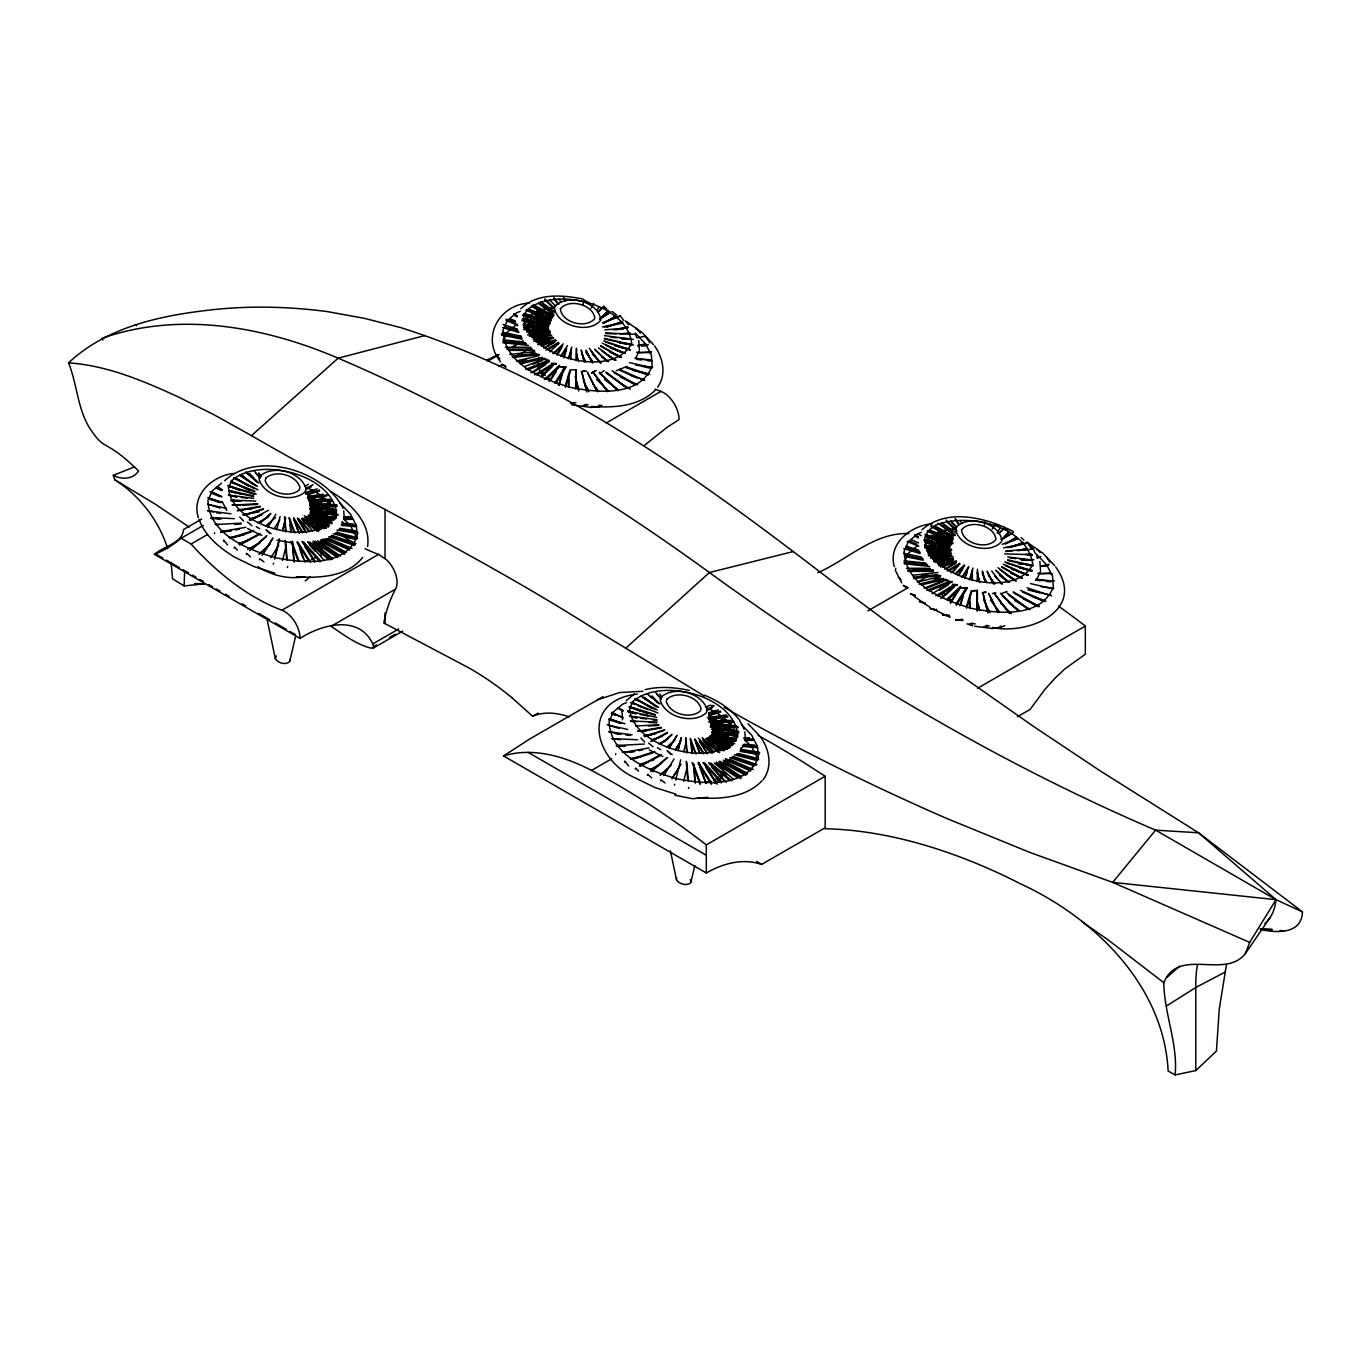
<?xml version="1.0" encoding="UTF-8"?>
<svg xmlns="http://www.w3.org/2000/svg" width="1371" height="1371" viewBox="0 0 1371 1371"><rect width="100%" height="100%" fill="white"/><g stroke="black" fill="none" stroke-linecap="round" stroke-linejoin="round"><path stroke-width="1.5" d="M568.485 386.279L568.657 373.855M568.776 387.016L568.879 378.739M570.97 359.528L571.107 349.108M575.649 389.073L575.889 370.444M576.18 360.624L576.334 348.131M576.094 388.113L576.317 371.558M576.505 359.356L576.643 348.937M969.623 607.284L969.76 596.951M969.914 608.039L969.983 601.835M972.108 580.533L972.245 570.13M972.347 578.99L972.399 574.826M976.786 610.078L977.026 591.467M977.3 581.647L977.472 569.154M977.215 611.209L977.454 592.58M977.643 580.379L977.746 572.05M194.493 583.566L204.639 583.789L184.177 585.931L184.605 571.313M1270.214 917.37L1245.399 953.513C1225.006 979.802 1178.666 946.607 1163.808 982.716C1164.133 1013.597 1177.997 1043.434 1175.153 1074.915L1195.786 1070.58L1216.437 1051.077L1219.247 1009.227L1226.428 964.721M538.1 361.841L538.306 358.105M939.238 582.864L939.426 579.128M743.922 738.746L743.99 737.804M342.219 521.785L342.116 522.728L342.853 521.923M367.582 546.532C371.113 521.991 349.879 502.9 330.925 491.572M635.476 334.37L605.605 332.93M1036.596 555.375L1037.693 558.186M742.585 747.109L740.854 748.223M583.052 304.636L583.755 300.66M984.447 524.922L984.875 521.665M167.673 548.691C158.899 520.432 139.585 495.634 114.718 479.713L113.33 475.377C121.505 479.867 133.227 479.439 138.608 470.904L129.662 462.644A205.222 83.442 71.7 0 0 109.988 447.786L102.568 443.399A49.27 18.92 72.9 0 1 93.314 433.39C77.41 412.808 77.89 386.005 68.55 362.852C107.709 326.247 161.607 315.33 213.105 309.657C251.064 305.579 289.435 306.624 327.241 311.594L364.223 318.295L400.915 327.669C559.591 378.088 696.845 477.348 827.433 577.637L931.766 655.115L1033.665 726.544L1100.416 771.016L1198.562 832.797L1302.45 911.886C1301.765 934.439 1276.538 933 1260.48 929.504M1032.963 549.205L1006.074 550.885M102.945 340.111A33.658 19.434 60 0 0 101.78 338.397A669.391 386.468 60 0 1 338.14 358.174A2040.339 1177.997 60 0 1 709.424 572.53A2451.965 1415.643 60 0 0 1155.616 830.14L1198.562 832.797L1276.058 899.684L1249.667 942.357L1245.399 953.513M267.122 619.503L275.348 658.765C278.107 663.101 285.596 665.295 289.658 661.696L295.536 636.418M670.419 850.86L676.486 879.771C679.228 884.124 686.734 886.317 690.795 882.718L694.806 865.529M214.407 533.593L214.63 532.685M615.545 754.598L615.75 753.69M276.788 529.617L280.095 516.541M274.68 558.066L279.118 539.78M274.611 559.111L279.547 538.786M282.58 530.748L284.585 522.505M282.786 530.269L285.785 517.895M282.477 560.431L285.716 547.577M677.908 750.64L680.924 738.266M678.217 749.92L681.216 737.547M675.749 780.133L680.684 759.808M683.718 751.771L686.425 740.974M683.615 781.453L687.351 766.56M959.906 520.706L962.476 523.551M626.616 322.202L628.861 324.858M645.244 336.958L645.484 336.101L637.326 337.866M1030.923 547.954L1027.924 542.59L1003.555 547.869M223.422 541.031L223.696 540.123L227.5 544.973M239.702 516.987L243.575 521.014M624.559 762.053L624.833 761.128L628.638 765.995M640.84 737.992L644.713 742.037M563.738 357.334L566.103 349.485M563.944 357.882L566.309 350.051M558.683 384.754L563.584 368.525M558.974 385.525L562.641 373.358M568.28 358.825L571.827 347.069M569.171 357.694L571.536 349.862M565.143 386.142L570.045 369.913M565.572 387.29L570.473 371.061M964.876 578.339L967.24 570.507M966.264 574.98L967.446 571.073M959.82 605.776L964.104 591.569M960.728 604.508L963.162 596.402M969.417 579.83L972.964 568.074M970.308 578.716L972.673 570.884M966.281 607.147L971.182 590.935M966.709 608.313L971.611 592.083M321.242 551.056L322.339 547.543L321.277 541.716M320.694 556.249L321.791 552.736M623.994 320.643L620.206 315.93L602.812 323.196M636.11 329.194L636.401 328.303L640.326 333.187M676.589 877.714L676.486 879.771M723.477 768.565L721.832 773.844L719.004 776.74M723.477 771.993L721.832 777.271L714.308 783.201M1021.138 537.603L1023.863 540.088M1037.247 550.217L1037.539 549.325L1040.143 552.582M612.169 311.474L616.779 315.21M1013.306 532.496L1000.95 539.643M1026.451 543.173L1026.759 542.248L1032.791 548.331M234.133 548.006L234.458 547.08L237.389 550.165M247.466 522.025L251.956 525.83M635.27 769.011L635.596 768.086L638.526 771.188M648.603 743.048L653.093 746.852M606.805 309.041L603.583 306.35L606.616 309.572M1004.48 528.058L1007.942 530.046M593.78 303.402L591.107 308.167M599.007 306.744L597.053 310.394M994.918 524.408L998.602 526.087M256.24 526.601L259.65 528.709M246.249 554.295L246.609 553.353L250.499 556.815M657.377 747.606L660.771 749.714M647.369 775.318L647.746 774.375L651.636 777.837M259.393 559.728L259.787 558.768L263.935 561.939M660.531 780.75L660.925 779.791L665.072 782.961M287.293 567.457L287.721 566.446M688.413 788.479L688.842 787.451M273.206 564.167L273.617 563.173M674.343 785.189L674.755 784.195M503.877 339.819L507.373 332.176L516.507 324.499M523.551 325.664L526.704 318.74L533.336 313.171M635.596 358.551L639.194 350.65M657.634 387.102C666.786 374.626 662.981 357.677 654.567 345.972M905.014 560.842L908.51 553.199L917.645 545.504M924.688 546.686L927.841 539.746L934.456 534.193M1036.733 579.556L1040.332 571.656M224.553 480.775C257.337 450.374 323.796 470.064 343.058 508.315M362.612 557.449C347.206 577.054 319.152 578.254 296.29 576.797M763.081 779.825C772.713 767.04 769.628 749.491 760.682 737.324M992.244 529.172L994.198 525.521M997.214 533.233L1000.316 527.287M267.962 527.081L275.897 514.279M274.354 528.486L279.821 519.832M261.981 555.306L272.949 537.946M262.684 554.535L272.555 538.906M270.841 557.757L278.793 544.973M669.374 747.401L677.034 735.284M669.099 748.103L676.743 735.987M675.492 749.509L680.959 740.854M675.303 749.971L679.673 743.048M663.821 775.54L674.086 758.968M672.236 778.128L681.027 764.247M671.979 778.779L678.559 768.36M556.917 354.489L562.607 345.578M557.106 355.072L561.664 347.943M560.653 356.271L567.474 345.578M562.093 355.363L566.651 348.217M549.12 381.429L558.168 367.239M550.525 380.453L556.18 371.592M554.707 383.195L564.903 367.239M556.266 382.612L565.315 368.439M958.038 575.512L963.744 566.6M959.392 574.312L962.802 568.948M961.774 577.294L968.612 566.583M963.23 576.368L968.92 567.457M950.257 602.452L959.306 588.262M950.531 603.24L959.58 589.067M955.844 604.217L966.024 588.262M956.273 605.399L966.452 589.444M276.257 655.869L275.348 658.765M597.653 312.382L603.583 306.35M598.887 311.56L601.852 308.544M608.416 310.377L599.504 319.409L608.57 313.719M602.315 316.855L606.77 312.348M998.791 533.388L1004.72 527.372M1000.025 532.582L1002.989 529.566M1002.132 538.923L1009.553 531.4L1004.943 536.369M307.687 496.251L310.72 493.354M708.824 717.273L711.857 714.377M549.84 351.901L558.768 343.47M552.839 353.701L563.258 343.864M554.621 353.187L562.059 346.16M541.202 376.134L553.37 364.652M541.459 376.956L552.119 366.897M544.356 379.561L559.557 365.2M546.275 379.356L559.968 366.434M950.977 572.907L958.415 565.88M952.656 572.101L955.638 569.291M955.467 573.318L964.396 564.886M955.758 574.209L964.687 565.777M940.814 598.596L954.507 585.674M945.647 595.1L954.764 586.48M947.001 599.144L960.694 586.222M947.412 600.378L961.088 587.456M626.17 700.804L634.327 693.897M625.536 648.414L709.424 572.53L793.312 551.536M68.55 362.852C107.435 365.474 143.938 381.121 178.916 397.23L214.236 414.882L251.493 435.635L338.14 358.174L424.787 335.587M259.685 523.122L270.79 513.371M261.004 522.42L270.533 514.056M265.974 525.916L275.502 517.553M267.379 524.973L270.567 522.197M249.711 550.628L266.779 535.65M252.453 548.846L266.42 536.592M259.308 553.678L270.173 544.15M259.068 554.312L268.373 546.138M644.199 445.524L667.146 427.289L679.005 419.612L678.988 417.521A21.902 12.647 60 0 0 660.908 391.403A216.721 125.121 60 0 1 655.167 389.107M660.822 744.145L671.927 734.393M663.718 742.037L671.67 735.079M667.111 746.938L675.046 739.963M666.94 747.384L673.281 741.814M650.848 771.65L666.357 758.026M652.03 771.222L667.54 757.615M660.445 774.701L671.293 765.155M660.205 775.318L667.951 768.514M1166.978 977.266L1179.728 966.144M221.485 483.158L212.334 490.835L207.981 500.398C208.803 534.347 247.774 549.634 275.554 557.74C302.374 563.053 344.687 567.474 357.146 536.438L356.409 525.659L350.65 514.365L340.265 503.363M520.843 308.749C537.089 292.657 562.556 294.936 583.155 299.049M655.904 389.45C639.4 406.776 613.625 407.89 591.312 406.467M921.98 529.772C947.155 507.561 986.177 517.69 1013.152 531.417M934.456 525.727L927.841 531.297L924.688 538.22C926.933 577.791 1014.369 601.458 1032.757 564.338C1027.633 525.144 965.852 511.897 934.456 525.727L952.862 535.855M762.019 780.802C745.516 798.128 719.741 799.224 697.411 797.819M305.219 580.961L310.069 576.917M330.805 626.119A325.304 94.925 42.5 0 0 344.378 635.304A67.453 19.691 42.5 0 0 371.061 648.089L373.323 648.089L373.752 646.067A22.022 4.953 39.4 0 0 372.775 643.924C358.945 614.328 321.671 624.388 300.009 638.423L154.426 554.364C162.96 546.601 182.823 543.019 183.525 529.532L201.657 519.061M1166.618 1005.868L1195.786 987.514L1224.971 972.176M599.83 318.638L610.592 311.92M604.2 323.025L614.979 316.324M611.226 319.015L614.825 316.77M1002.527 539.197L1011.507 533.61M1005.337 544.047L1016.117 537.346M1010.564 541.151L1015.962 537.792M543.687 348.2L556.42 340.419M545.692 347.703L554.775 342.133M545.829 350.051L558.563 342.27M547.92 349.862L558.82 343.196M530.971 372.723L549.137 361.618M533.045 372.449L545.761 364.686M534.639 374.866L552.804 363.761M536.815 375.02L554.981 363.915M944.825 569.222L955.724 562.556M946.813 568.708L955.913 563.155M946.967 571.073L959.7 563.292M949.058 570.867L959.957 564.201M932.109 593.746L952.091 581.527M939.632 590.147L948.715 584.594M935.776 595.888L953.942 584.783M937.953 596.042L956.118 584.92M758.214 735.49A778.659 483.123 56 0 1 804.571 762.979L825.171 776.26L825.171 827.741L761.556 864.467C743.099 857.886 722.706 863.49 706.322 873.001L503.534 755.935L529.943 738.866L603.069 696.657M511.777 697.616L532.651 716.262L538.169 713.074M154.426 554.364L157.134 553.267A285.871 165.051 60 0 0 181.109 538.272L203.285 525.453M487.99 361.087L499.078 354.678M512.034 347.206L523.122 340.813M532.376 335.467L537.912 332.262M181.109 538.272L191.066 544.03L207.569 534.501M498.547 366.503L502.214 364.378L505.693 366.006M515.068 356.974L526.07 350.616M191.066 544.03A216.721 125.121 60 0 0 281.912 610.215L378.567 554.415L386.948 560.105A21.902 12.956 58.7 0 1 395.551 589.084A217.869 128.908 58.7 0 0 385.217 616.367L383.794 622.965L467.734 667.3A257.422 153.826 58.2 0 1 511.777 697.599M606.205 422.988L660.908 391.403M332.005 625.776L395.551 589.084M372.775 643.924L398.635 628.998M372.929 647.043L376.631 644.901M389.57 637.429L395.122 634.225M373.323 648.089L402.731 631.106M817.767 572.701C847.775 559.676 874.27 532.154 908.87 533.559M503.534 755.935C533.216 746.818 564.955 756.621 591.552 770.416L611.723 758.763M867.843 610.9L908.202 587.611M917.37 582.315L926.539 577.02M706.322 873.001L706.322 844.879L825.171 776.26M977.454 688.345L1085.335 626.05L1085.335 654.19L1064.821 668.928L1054.779 678.456L1044.993 689.322L1030.101 709.424L1017.368 716.759M604.08 370.581L601.184 372.792M304.773 486.294L308.441 484.323M305.733 488.624L313.068 484.7M305.922 489.567L311.423 486.636M308.921 500.981L316.393 496.97M315.296 501.478L309.692 504.494L336.906 506.653M319.049 499.472L322.785 497.467M309.966 505.796L323.059 498.787M705.911 707.316L709.578 705.345L714.205 705.705L706.87 709.647M707.059 710.589L712.56 707.642M710.058 722.003L717.53 717.993M712.097 721.866L715.851 719.861M723.922 718.49L710.829 725.499L738.044 727.658M711.103 726.819L724.196 719.809M512.651 347.103L516.182 345.218M249.591 520.363L268.373 510.32M251.236 520.02L262.495 513.988M257.594 522.831L268.87 516.798M259.308 522.265L263.078 520.26M239.925 544.15L260.01 533.422M239.617 545.075L259.685 534.347M247.62 549.343L260.404 542.522M251.064 548.006L256.531 545.075M650.711 741.368L667.626 732.337M652.356 741.043L667.403 733.005M658.731 743.836L668.123 738.815M660.445 743.288L666.083 740.271M639.246 766.149L661.13 754.427M640.737 766.081L648.037 762.19M651.688 760.237L660.822 755.352M650.574 769.388L661.525 763.527M650.368 770.005L657.669 766.098M1007.017 591.449L1002.132 593.317M497.913 354.746L486.705 360.145M311.543 559.539L316.444 557.192M714.308 779.773L717.581 778.197M597.619 699.81L619.538 692.544L643.016 691.292M594.551 371.198L591.432 373.066L596.214 370.513M599.864 405.045L596.693 407.136L601.938 405.285M1001.001 626.05L997.831 628.158L1004.806 625.673M113.33 475.377L134.564 466.825M520.312 311.32L516.507 312.828L507.373 320.506L503.003 330.068C503.843 364.018 542.813 379.304 570.576 387.393C597.396 392.723 639.726 397.144 652.168 366.108L651.448 355.312L645.69 344.035L635.287 333.033M535.256 312.399L542.967 309.349L552.976 307.824M537.929 344.172L553.747 337.917M538.083 344.789L549.942 340.094M541.254 345.184L555.101 339.717M541.494 346.109L555.324 340.642M524.887 366.468L544.51 358.705M532.959 364.223L542.762 360.333M525.573 369.416L549.103 360.11M527.852 369.93L549.428 361.396M616.196 370.718L626.958 366.451M921.449 532.342L917.645 533.85L908.51 541.528L904.14 551.091C904.963 585.023 943.933 600.327 971.713 608.416C998.534 613.745 1040.846 618.167 1053.305 587.131L1052.568 576.334L1046.81 565.058L1036.425 554.055M936.393 533.422L944.105 530.354L956.101 528.538M939.049 565.195L952.896 559.711M939.221 565.812L953.051 560.328M940.403 566.977L956.221 560.722M942.631 567.131L956.461 561.664M626.427 702.672L622.623 704.18L613.471 711.857L609.118 721.42C609.941 755.37 648.911 770.656 676.674 778.745C703.494 784.075 745.824 788.496 758.283 757.46L757.546 746.664L751.788 735.387L741.385 724.385M924.071 588.262L945.647 579.727M928.201 587.559L943.899 581.355M926.693 590.438L950.24 581.133M928.99 590.935L952.519 581.63M603.017 322.545L620.206 315.93M606.805 327.258L622.091 321.38M618.132 323.282L621.954 321.808M1002.235 544.304L1017.522 538.426M1005.851 543.482L1017.316 539.06M1009.844 547.543L1023.229 542.402M1015.448 545.761L1023.092 542.83M1036.973 558.048L1040.829 556.575M532.651 716.262C544.338 711.172 557.757 712.886 569.496 716.913M995.946 592.872L992.381 593.574M243.849 515.05L263.575 508.675M245.632 515.068L263.369 509.344M249.488 519.112L261.33 515.29M249.368 519.54L255.28 517.638M229.677 538.186L253.635 530.44M233.396 537.809L251.373 531.999M238.743 543.362L248.717 540.14M238.554 543.979L244.552 542.042M644.987 736.073L664.712 729.698M644.781 736.724L664.507 730.349M652.596 739.483L662.467 736.296M630.814 759.208L654.772 751.462M634.533 758.831L652.493 753.022M639.88 764.384L653.847 759.877M639.691 765.001L645.69 763.064M305.476 492.429L317.301 488.881M305.579 493.08L313.462 490.715M305.647 494.245L319.443 490.098M307.772 494.605L319.597 491.058M310.343 508.298L330.497 502.249M311.988 510.372L330.12 504.922M312.211 511.691L332.365 505.642M708.584 712.869L718.438 709.904M708.687 713.503L716.57 711.138M708.738 714.668L720.58 711.103M708.91 715.628L720.735 712.08M711.48 729.321L731.634 723.271M713.126 731.394L731.257 725.945M713.348 732.714L733.502 726.664M584.543 370.753L581.098 371.764L586.565 371.044M586 404.308L582.709 406.073L588.159 404.788M985.68 591.775L982.236 592.786L985.938 592.478M987.12 625.33L983.83 627.078L989.296 625.793M645.09 689.63C659.64 686.117 674.755 687.248 689.27 690.401M533.182 339.614L551.725 335.227M537.449 339.271L545.675 337.317M533.73 341.293L552.256 336.923M535.992 341.756L552.462 337.866M516.319 361.001L538.649 355.706M518.529 361.378L526.653 359.459M519.9 362.647L542.231 357.368M520.175 363.949L544.544 358.174M934.319 560.636L952.862 556.249M934.456 561.27L948.869 557.86M934.868 562.316L953.393 557.928M937.13 562.778L953.599 558.871M917.456 582.007L939.786 576.728M933.874 579.042L939.958 577.602M918.998 584.132L943.368 578.373M921.312 584.954L945.664 579.196M602.417 326.864L622.725 322.459M604.285 327.052L622.554 323.093M615.682 329.588L627.867 326.949M617.601 329.571L627.747 327.378M637.549 345.561L645.69 343.795M641.457 345.252L645.535 344.361M1007.445 547.629L1027.753 543.224M1016.819 550.611L1026.965 548.417M1018.739 550.594L1026.862 548.828M1040.726 566.137L1048.866 564.355M1042.594 566.274L1048.712 564.938M304.842 561.356L309.897 560.328M304.653 576.694C288.698 579.693 271.595 575.46 258.022 566.771M705.979 782.378L711.035 781.35M707.796 797.305L692.492 798.693L674.789 795.197M975.467 590.301L971.97 590.952L977.506 590.781L977.197 589.976M973.016 623.171L969.417 623.839L975.209 623.856M237.491 510.218L260.319 506.276M237.32 510.869L260.164 506.927M242.547 514.691L259.153 511.829M244.518 514.776L248.682 514.056M220.868 531.605L245.889 527.287M220.662 532.514L231.082 530.714M235.246 529.994L239.411 529.275M229.163 537.552L243.764 535.033M638.612 731.24L661.456 727.298M640.531 731.531L661.302 727.95M643.685 735.713L656.143 733.554M645.655 735.781L651.893 734.719M624.096 752.251L649.1 747.949M630.129 752.079L634.293 751.359M638.475 750.64L642.639 749.92M630.3 758.574L640.72 756.775M529.292 303.06C498.993 304.482 480.741 337.814 500.604 361.875M529.823 319.22L544.304 317.009M234.252 473.389C212.899 475.36 190.946 494.657 198.367 517.758M932.434 523.773C911.321 525.333 887.688 543.173 894.286 566.669M930.943 540.225L935.091 539.608M939.238 538.974L945.442 538.032M637.412 694.103C580.344 700.427 593.146 759.723 635.339 777.957L655.132 787.605L676.006 794.169M308.235 496.319L323.042 494.228M308.321 496.97L312.554 496.371M307.481 497.724L328.646 494.725M307.618 498.701L326.658 495.994M312.348 513.32L333.067 510.389M326.966 512.154L331.114 511.572M315.073 514.725L335.792 511.794M315.244 516.062L335.964 513.131M707.265 717.65L726.304 714.942M711.566 717.684L722.157 716.193M708.618 718.747L727.658 716.056M708.756 719.706L727.778 717.016M713.486 734.342L736.261 731.12M714.137 736.038L736.93 732.8M714.308 737.375L737.101 734.136M576.368 369.776L570.85 369.93M570.405 403.331L575.923 402.594M527.612 334.952L550.439 332.468M531.879 335.124L538.1 334.455M544.321 333.787L548.469 333.324M529.412 336.238L550.148 333.976M531.64 336.958L550.302 334.935M509.721 354.438L534.776 351.713M518.221 354.404L522.385 353.941M530.748 353.033L534.93 352.587M512.171 356.203L535.153 353.701M512.394 357.523L539.557 354.575M928.75 555.958L951.56 553.49M935.091 555.923L943.385 555.015M930.532 557.26L951.285 554.998M930.703 558.203L951.44 555.958M912.932 575.22L938.004 572.495M921.432 575.186L927.704 574.5M913.309 577.225L936.29 574.723M913.532 578.545L940.695 575.58M599.847 406.553L591.124 407.444L571.553 404.822M1000.984 627.558L992.261 628.466L974.678 626.256M564.201 366.811L560.79 367.12L566.223 367.497L565.915 366.657M962.613 619.315L955.536 619.966L963.042 620.48M604.937 329.863L627.798 327.926M613.111 329.777L623.514 328.903M619.743 333.89L630.129 332.999M625.896 333.77L630.043 333.41M637.704 345.629L648.346 344.738M641.782 346.126L646.032 345.766M638.8 352.827L651.568 351.73M1005.937 551.502L1012.175 550.971M1018.413 550.439L1026.725 549.737M1025.028 554.552L1031.266 554.021M1040.966 566.48L1047.358 565.932M1039.921 573.832L1050.58 572.924M232.385 505.128L257.714 503.723M242.838 505.196L257.594 504.391M238.828 509.772L243.044 509.549M247.26 509.309L251.493 509.087M238.76 510.218L242.975 509.978M215.915 524.51L241.142 523.122M234.681 524.39L241.005 524.03M221.074 531.143L231.596 530.577M220.971 531.759L225.17 531.52M635.63 726.013L658.851 724.745M648.192 725.979L658.731 725.396M637.858 730.914L646.289 730.452M637.772 731.36L646.221 730.88M617.053 745.533L644.387 744.025M616.899 746.441L625.313 745.978M622.211 752.165L634.824 751.479M308.783 499.798L329.708 499.37M308.835 500.449L313.016 500.364M309.435 500.741L332.45 500.278M309.52 501.717L332.536 501.238M314.422 517.415L335.655 516.97M344.138 516.798L350.513 516.661M313.959 518.735L335.192 518.307M343.693 518.135L352.176 517.964M316.204 520.037L333.187 519.695M343.795 519.472L352.296 519.301M709.921 720.82L730.846 720.392M709.972 721.472L728.806 721.077M708.481 721.814L733.588 721.3M710.658 722.74L733.674 722.26M715.542 738.421L736.775 737.992M745.276 737.821L749.526 737.735M715.628 739.312L719.878 739.226M715.096 739.757L736.33 739.329M744.813 739.158L753.313 738.969M715.216 741.094L736.45 740.666M744.933 740.494L753.433 740.306M556.095 363.418L551.211 363.418L556.403 364.275M955.604 584.44L952.348 584.44L957.524 585.297L957.232 584.423M947.378 614.842L942.323 614.859L949.469 616.042L949.058 614.842M523.739 329.657L548.983 329.708M526.772 330.942L549.908 330.994M526.875 331.902L550.028 331.953M505.265 347.24L530.937 347.291M506.533 349.022L532.205 349.074M508.83 350.359L534.519 350.393M926.985 550.679L950.12 550.714M927.053 551.313L950.206 551.365M927.893 551.965L951.046 552.016M928.013 552.924L949.058 552.959M906.402 568.262L929.932 568.314M912.915 569.154L930.035 569.188M907.671 570.045L933.343 570.096M907.825 571.364L933.514 571.416M548.451 316.752L552.599 316.838M992.45 627.49C1028.644 635.304 1086.809 610.249 1055.704 566.994M605.502 333.547L616.213 333.839M622.074 338.466L630.643 338.706M622.023 338.877L630.574 339.1M636.607 352.33L651.294 352.724M636.572 359.339L651.259 359.733M646.975 360.179L651.174 360.299M1004.6 553.901L1032.414 554.655M1028.044 555.152L1032.329 555.272M1021.069 559.419L1033.905 559.779M1021.018 559.831L1029.57 560.071M1037.744 573.335L1052.431 573.746M1035.602 580.293L1054.488 580.807M824.588 828.701C871.236 829.781 917.113 840.851 960.643 857.235A579.813 369.313 54.3 0 1 1020.298 883.729C1094.298 917.679 1163.79 985.441 1168.143 1071.042L1175.153 1074.915M230.825 500.021L255.811 501.118M230.756 500.672L241.176 501.135M232.196 504.888L240.525 505.248M234.304 518.649L211.014 517.604L221.297 519.009M210.928 518.529L219.394 518.906M215.024 524.425L219.257 524.613M631.962 721.026L656.949 722.14M648.552 722.431L656.88 722.808M612.152 738.626L637.549 739.757M616.162 745.43L624.628 745.807M309.777 502.746L337.026 504.922M309.623 503.5L336.872 505.676M315.519 521.014L330.291 522.197M342.939 523.208L353.495 524.048M313.976 521.94L330.857 523.294M341.396 524.133L356.169 525.333M318.243 523.619L328.783 524.459M341.448 525.47L356.22 526.67M710.915 723.751L736.056 725.773M710.761 724.505L738.009 726.699M716.639 742.019L733.536 743.373M744.076 744.23L754.633 745.07M717.222 743.133L731.994 744.316M742.534 745.156L757.306 746.338M717.256 744.453L732.028 745.653M742.585 746.492L757.358 747.675M546.892 359.322L542.402 358.911L547.183 360.213M934.285 609.015L930.172 608.638L936.753 610.438L936.359 609.204M523.482 324.259L548.366 326.846M523.533 324.893L529.754 325.544M535.958 326.195L544.253 327.052M523.516 325.458L548.383 328.046M548.469 329.006L523.585 326.418L531.365 329.743M502.849 339.802L521.991 341.79M511.417 341.55L515.667 341.996M502.883 341.448L526.293 343.881M502.986 342.767L528.52 345.423M924.62 545.281L949.486 547.869M924.654 545.915L928.801 546.344M935.022 546.995L941.243 547.646M924.654 546.481L951.594 549.274M924.722 547.44L951.663 550.234M903.986 560.808L925.254 563.018M938.021 564.338L942.271 564.783M910.43 562.35L914.68 562.795M921.072 563.464L925.322 563.892M904.02 562.47L927.43 564.886M904.123 563.789L929.658 566.429M1280.068 930.515L1283.599 930.909M604.474 335.655L633.368 339.408M610.609 337.06L616.813 337.866M620.943 338.414L627.13 339.203M619.538 342.613L631.928 344.207M619.503 343.007L631.894 344.618M634.842 358.139L651.791 360.333M636.898 359.253L641.131 359.802M647.489 360.624L651.722 361.173M635.698 365.149L652.647 367.342M1007.668 556.934L1032.432 560.156M1009.69 557.826L1015.877 558.614M1020.007 559.162L1026.194 559.951M1018.602 563.361L1033.048 565.229M1018.584 563.772L1022.697 564.304M1026.828 564.835L1033.031 565.64M1035.979 579.162L1052.928 581.355M1035.91 580.002L1040.143 580.55M1046.501 581.373L1050.752 581.921M1041.069 586.719L1053.768 588.365M228.871 495.085L253.721 498.41M232.984 496.319L237.132 496.868M241.279 497.416L247.483 498.256M231.425 500.124L239.719 501.238M231.425 500.569L235.555 501.135M208.169 510.766L230.962 513.834M216.447 512.805L220.577 513.371M629.992 716.108L656.932 719.706M632.048 717.05L636.195 717.616M640.343 718.164L646.546 719.004M652.767 719.826L656.915 720.392M630.489 720.872L636.71 721.694M630.489 721.317L634.619 721.866M609.307 731.788L632.1 734.839M615.493 733.554L619.641 734.102M625.861 734.942L630.009 735.49M612.066 738.643L620.36 739.757M310.052 505.351L336.598 509.875M310.035 505.985L336.581 510.509M311.131 506.19L335.638 510.372M311.114 507.15L335.621 511.332M318.757 524.665L327.138 526.104M339.717 528.246L356.477 531.091M316.05 525.144L326.538 526.927M339.1 529.069L357.968 532.274M316.033 526.464L326.521 528.246M336.992 530.029L357.951 533.61M276.993 540.26L292.503 542.899M711.189 726.356L737.735 730.88M710.212 726.87L738.815 731.737M712.252 728.172L738.798 732.697M717.804 745.327L728.275 747.109M740.854 749.252L759.705 752.473M717.187 746.15L728.258 748M740.237 750.091L759.106 753.296M717.17 747.486L727.658 749.269M740.22 751.411L759.088 754.616M939.701 575.529L935.742 574.775L939.975 576.437M923.043 602.212L919.393 601.526L925.236 603.806L924.877 602.555M522.934 318.775L549.668 324.207M522.951 319.409L547.612 324.43M522.077 319.803L548.794 325.235M522.094 320.745L548.828 326.178M502.66 332.33L521.169 336.101M533.508 338.603L545.864 341.122M502.694 333.204L512.977 335.295M501.478 333.736L522.043 337.917M536.438 340.848L542.608 342.099M501.512 335.055L522.077 339.237M536.472 342.167L542.642 343.418M924.071 539.797L950.788 545.23M924.088 540.431L932.314 542.093M936.427 542.933L946.693 545.024M925.271 541.237L949.932 546.241M925.288 542.179L949.949 547.2M903.797 553.353L920.249 556.695M932.588 559.214L936.701 560.036M904.671 555.169L923.18 558.94M933.462 561.03L945.801 563.532M904.706 556.489L923.214 560.242M937.61 563.173L941.723 564.012M228.666 490.424L253.532 495.891M228.7 491.109L253.566 496.576M228.254 495L236.549 496.816M207.895 504.322L226.558 508.418M207.347 510.629L213.568 511.983M627.729 710.983L656.743 717.359M627.747 711.669L636.041 713.486M640.188 714.411L648.483 716.228M629.392 716.005L637.686 717.838M631.483 716.93L635.63 717.838M609.032 725.328L627.695 729.441M608.467 731.634L620.926 734.376M604.474 338.346L633.556 344.995M604.474 338.945L629.409 344.652M614.585 345.663L629.135 348.988M618.749 347.017L629.135 349.399M629.392 362.595L652.253 367.822M641.868 366.297L650.18 368.199M633.162 370.359L649.785 374.18M1007.685 559.831L1032.62 565.538M1007.685 560.448L1030.546 565.675M1019.87 567.628L1032.346 570.49M1019.87 568.04L1032.346 570.884M1030.512 583.6L1053.391 588.845M1028.061 589.958L1050.923 595.185M311.543 508.093L338.517 515.016M309.657 508.264L336.632 515.188M309.606 509.224L336.581 516.13M316.907 527.321L320.968 528.349M337.163 532.514L357.403 537.706M315.141 527.766L321.225 529.326M335.398 532.959L357.66 538.683M333.29 533.747L355.552 539.471M712.68 729.115L737.581 735.49M712.646 729.749L737.769 736.21M712.817 730.777L737.701 737.152M718.044 748.326L724.128 749.886M738.301 753.519L758.54 758.711M718.301 749.303L724.059 750.76M736.535 753.981L758.797 759.688M734.428 754.77L756.689 760.494M531.365 349.091L528.041 348.08L531.605 350.016M524.065 313.393L549.788 321.277M524.048 314.01L549.771 321.894M524.305 314.747L550.028 322.631M522.3 315.073L550.011 323.573M503.02 324.584L517.227 328.937M527.389 332.056L545.658 337.643M511.126 327.926L517.21 329.794M504.699 326.864L516.867 330.6M529.052 334.335L541.237 338.071M502.626 327.532L518.872 332.519M533.079 336.872L545.264 340.608M925.202 534.399L952.896 542.899M925.185 535.033L952.879 543.516M925.442 535.77L951.166 543.653M925.425 536.695L951.131 544.595M906.18 546.224L918.364 549.96M928.527 553.061L944.773 558.048M906.162 547.08L916.308 550.199M928.493 553.935L934.594 555.803M940.677 557.671L944.739 558.905M905.82 547.886L920.044 552.239M928.167 554.724L932.229 555.975M936.29 557.226L944.396 559.711M903.763 548.554L920.01 553.541M932.194 557.277L944.362 560.996M227.997 485.54L256.206 494.177M228.066 486.242L254.269 494.263M228.717 490.458L240.816 494.16M228.768 490.921L234.818 492.789M207.741 497.776L221.862 502.112M209.866 499.37L219.943 502.454M207.981 504.339L220.08 508.058M629.135 706.545L655.321 714.582M629.203 707.247L655.407 715.285M627.849 710.864L635.904 713.331M627.901 711.326L635.955 713.794M608.878 718.798L625.005 723.734M608.981 719.758L621.08 723.477M607.096 724.745L619.195 728.447M274.868 573.164L253.995 566.583L234.201 556.934C219.583 547.749 205.084 536.284 199.069 519.455M603.72 340.865L630.112 349.605M605.793 342.15L630.163 350.222M610.678 348.268L624.885 352.981M616.796 350.702L622.897 352.724M625.964 366.794L648.312 374.18M626.033 367.651L648.397 375.037M630.454 375.328L644.678 380.024M1004.84 561.887L1031.249 570.61M1006.931 563.173L1031.3 571.244M1011.798 569.291L1028.044 574.672M1017.933 571.724L1028.079 575.083M1027.102 587.799L1051.488 595.871M1029.21 589.341L1039.372 592.7M1031.592 596.334L1045.816 601.046M311.268 510.423L335.004 518.581M310.566 510.92L334.935 519.215M310.446 511.846L334.198 520.003M331.902 535.324L355.877 543.567M330.925 535.992L354.9 544.236M328.783 536.592L354.746 545.521M712.406 731.446L736.141 739.603M711.686 731.925L736.073 740.22M711.583 732.868L735.336 741.025M733.022 756.346L757.015 764.572M732.063 757.015L756.038 765.241M729.903 757.615L753.896 765.841M966.983 623.822L972.69 625.844M943.214 539.866L948.629 541.836M231.099 481.684L254.715 491.126M231.219 482.403L254.835 491.846M228.974 485.66L240.765 490.39M229.043 486.139L238.88 490.081M210.02 491.692L221.708 496.388M212.128 493.474L219.926 496.593M209.009 497.981L220.714 502.66M632.237 702.706L657.823 712.937M630.386 702.638L634.327 704.214M638.269 705.791L648.106 709.715M630.094 706.682L647.815 713.76M630.18 707.162L640.017 711.103M613.094 713.503L622.845 717.393M611.312 713.708L615.219 715.268M610.146 718.987L619.898 722.894M528.846 309.092L551.776 318.723M528.795 309.709L549.822 318.535M526.293 309.503L551.125 319.94M526.224 310.429L551.056 320.865M509.635 318.569L515.462 321.02M523.225 324.276L546.549 334.078M509.566 319.409L515.393 321.859M506.105 319.135L515.822 323.213M535.238 331.388L541.082 333.839M506.002 320.403L517.655 325.304M523.482 327.755L527.372 329.4M531.263 331.028L546.806 337.557M929.984 530.097L952.914 539.746M929.932 530.714L950.943 539.557M927.43 530.508L952.262 540.962M927.344 531.434L952.194 541.888M910.772 539.574L918.536 542.847M924.362 545.298L945.733 554.278M932.074 549.411L937.901 551.862M909.179 540.962L916.959 544.236M924.722 547.509L946.093 556.489M907.139 541.425L918.793 546.326M926.573 549.6L945.99 557.757M310.069 512.394L331.645 521.82M311.937 513.868L331.542 522.42M310.463 513.44L332.022 522.865M310.309 514.365L331.885 523.773M328.509 538.186L352.056 548.469M328.372 539.026L347.994 547.595M326.332 538.443L349.879 548.726M324.173 538.854L349.674 549.994M713.177 734.273L734.736 743.682M713.074 734.873L732.68 743.442M711.6 734.462L733.159 743.887M711.446 735.37L733.005 744.796M729.646 759.208L753.193 769.491M731.48 760.905L749.132 768.617M725.516 758.609L751.017 769.748M725.293 759.877L750.811 771.016M1249.667 942.357L1112.686 882.376L1029.484 852.282L946.915 818.538C870.791 785.394 796.328 748.429 724.162 707.385M602.195 343.144L625.313 353.375M606.153 345.492L623.479 353.152M613.66 353.529L621.371 356.94M609.872 352.244L621.44 357.351M619.384 369.33L644.439 380.401M619.521 370.204L636.864 377.882M620.463 377.128L637.806 384.805M632.117 382.835L635.973 384.531M1003.332 564.167L1028.37 575.237M1005.354 565.657L1026.536 575.015M1010.941 572.838L1022.492 577.962M1011.01 573.267L1020.641 577.517M1020.521 590.353L1045.576 601.423M1022.577 592.083L1043.777 601.441M1023.52 599.007L1038.944 605.828M1033.254 603.84L1039.029 606.41M1302.45 911.886L1276.058 899.684L1155.616 830.14L1112.686 882.376L1276.058 899.684A71.138 41.079 60 0 1 1264.799 923.42M933.103 609.101L950.154 617.258M306.83 487.493C319.546 493.491 334.73 503.003 336.341 518.204M308.646 496.782L314.405 499.541M318.243 501.375L325.921 505.042M704.403 695.166C717.427 700.495 729.818 708.036 738.729 719.124M706.168 707.642C719.004 713.246 731.943 721.763 737.221 735.319M711.703 718.712L727.058 726.064M261.861 535.495L247.517 528.52M649.271 749.954L662.998 756.518M233.824 477.554L257.971 489.824M233.978 478.308L254.423 488.676M230.894 481.152L249.471 490.578M634.962 698.576L657.257 709.887M635.116 699.313L655.561 709.698M216.481 487.219L222.085 490.064M216.704 488.247L220.44 490.15M632.031 702.175L641.32 706.888M212.436 492.172L221.794 496.936M617.618 708.241L623.222 711.086M611.706 712.252L622.931 717.941M611.843 712.937L615.596 714.839M251.493 435.635C364.566 501.152 482.643 557.877 592.975 628.209L704.283 696.04M556.009 382.937L559.539 384.805M114.718 479.713L155.643 504.374L189.164 527.115M309.195 514.519L329.194 525.384M310.874 516.113L329.057 525.984M308.612 515.342L328.612 526.207M308.406 516.233L328.406 527.098M710.332 735.542L730.332 746.407M712.012 737.118L730.195 746.989M709.732 736.364L729.749 747.229M709.544 737.255L729.543 748.12M322.134 539.18L346.4 552.342M323.83 541.014L331.285 545.058M335.021 547.08L344.361 552.153M320.694 539.951L344.944 553.13M320.42 541.185L344.687 554.364M723.271 760.185L747.538 773.364M724.968 762.019L734.29 767.092M738.026 769.114L747.349 774.187M723.682 761.985L746.081 774.135M719.689 761.196L745.807 775.369M938.004 528.246L952.794 536.455M533.25 304.568L553.593 315.861M535.016 306.196L553.507 316.461M931.063 525.59L953.256 537.912M930.96 526.498L953.153 538.82M531.777 305.613L552.119 316.89M531.674 306.504L552.016 317.798M917.525 533.645L921.209 535.701M926.745 538.769L932.263 541.836M935.965 543.876L948.852 551.039M926.642 539.591L932.16 542.659M937.695 545.727L941.38 547.766M525.607 317.746L544.047 327.96M527.338 319.597L531.023 321.637M914.8 534.673L918.484 536.729M927.704 541.836L947.978 553.079M914.646 535.924L918.33 537.98M925.699 542.059L947.824 554.33M513.662 313.668L517.364 315.707M524.733 319.803L546.84 332.056M513.508 314.902L517.193 316.958M524.562 321.037L531.948 325.133M535.633 327.172L539.317 329.229M543.002 331.268L548.537 334.335M505.968 367.308L502.112 364.36M1001.841 566.669L1021.909 578.219M1001.995 567.32L1020.23 577.825M1006.314 574.895L1015.431 580.156M1011.884 578.493L1015.534 580.584M600.721 345.646L620.772 357.197M600.858 346.297L619.092 356.803M607.01 354.935L616.127 360.179M608.93 356.426L614.397 359.562M1013.152 591.792L1039.115 606.736M1013.358 592.683L1037.453 606.565M1014.814 600.549L1029.638 609.084M1026.074 607.559L1029.775 609.684M612.014 370.77L636.127 384.651M614.071 372.741L634.465 384.48M621.097 383.811L630.369 389.141M355.312 543.739L347.668 539.163A216.858 122.156 61.2 0 1 341.619 535.153M528.161 752.405L706.322 855.264M155.437 553.781L162.806 558.048M166.491 560.173L179.395 567.611M183.08 569.753L188.598 572.941M192.3 575.066L195.984 577.191M199.669 579.316L203.354 581.441M208.872 584.646L212.556 586.771M216.241 588.896L219.943 591.021M225.461 594.209L229.146 596.351M242.05 603.788L245.735 605.913M258.639 613.368L269.693 619.743M275.228 622.948L286.282 629.323M289.966 631.448L295.485 634.653M584.012 299.906L589.324 303.008M756.655 861.348L761.556 864.467M641.097 696.057L658.611 707.282M643.05 697.942L657.052 706.939M637.464 699.21L651.482 708.207M619.264 708.104L622.811 710.384M239.959 475.034L257.474 486.277M240.165 475.806L255.931 485.917M236.326 478.205L248.597 486.071M218.126 487.099L221.674 489.378M218.297 487.802L221.862 490.081M708.499 737.272L725.927 749.012M710.092 739.02L725.773 749.577M707.076 737.872L724.522 749.594M706.853 738.729L722.551 749.303M718.901 761.693L741.728 777.049M720.443 763.681L739.757 776.672M716.296 762.087L740.871 778.625M715.97 763.287L737.05 777.46M307.361 516.25L324.79 527.989M308.955 517.998L324.636 528.572M304.208 515.667L323.385 528.589M305.716 517.724L321.414 528.281M317.764 540.671L340.591 556.043M319.306 542.659L336.855 554.467M315.159 541.065L337.986 556.42M313.085 541.082L337.66 557.62M184.177 585.931L172.575 578.819L171.101 563.087M1082.113 921.826L1108.042 939.821L1163.808 982.716M1027.085 542.248L1043.074 553.387L1054.676 565.657M625.947 321.242L641.936 332.365L653.539 344.635M914.371 596.488L930.361 607.627M728.652 727.178L735.027 731.617M327.515 506.156L332.296 509.481M670.316 753.947L667.197 750.862L672.218 754.684M269.179 532.942L266.06 529.84L271.081 533.679M922.237 558.151L920.455 556.866L922.409 559.111M941.963 522.779L955.724 532.788M943.574 524.63L952.177 530.885M939.718 523.585L955.193 534.827M937.833 523.208L955.039 535.718M933.171 533.542L948.698 544.835M934.748 535.615L939.923 539.369M931.149 535.427L946.676 546.721M930.926 536.644L949.914 550.439M540.825 301.774L554.587 311.765M542.436 303.608L547.595 307.361M551.039 309.863L554.484 312.365M538.58 302.563L552.342 312.571M538.426 303.437L553.901 314.696M533.765 313.77L547.577 323.83M533.473 316.907L545.555 325.698M531.52 316.872L545.332 326.915M997.968 567.697L1016.271 581.201M999.819 569.582L1014.797 580.636M999.425 574.963L1009.399 582.332M999.545 575.409L1007.874 581.561L995.877 570.165M1007 593.009L1029.381 609.529M1008.987 595.22L1027.924 609.187M1009.022 603.051L1019.338 610.678M598.493 347.891L615.133 360.179M602.006 351.027L613.66 359.63M601.612 356.409L608.261 361.327M601.749 356.854L608.398 361.773M605.879 372.004L628.244 388.524M606.136 372.929L626.787 388.182M604.44 379.493L618.201 389.672M949.332 598.801L952.177 600.995M548.194 377.796L551.039 379.973M135.026 324.481L136.586 325.767M660.034 703.94L647.095 693.897M648.74 695.251L652.03 697.959M655.321 700.667L658.611 703.392M644.284 697.154L655.784 706.648M258.896 482.935L245.735 472.07L257.474 482.369M241.502 474.777L253.001 484.271M241.639 475.309L246.574 479.37M705.894 738.678L720.255 750.88M708.91 741.951L713.691 746.013M702.055 737.632L719.604 752.559M703.392 739.826L717.736 752.045M714.394 763.03L733.811 779.551M723.871 772.062L727.11 774.821M710.726 762.962L731.754 780.87M708.738 762.756L729.766 780.665M304.773 517.655L319.117 529.874M306.179 519.575L318.946 530.423M302.528 517.964L318.466 531.537M302.254 518.804L316.615 531.023M313.274 542.008L332.673 558.528M313.034 542.779L332.433 559.317M309.589 541.956L330.617 559.848M307.618 541.734L328.646 559.642M320.78 518.992L325.116 522.694M901.004 579.899L898.313 576.814M499.867 358.876L497.176 355.792M650.214 768.891L653.247 771.753M996.117 570.867L1008.096 582.401M994.746 576.163L1002.39 583.84M1000.402 593.232L1018.636 610.78M1002.235 595.665L1017.436 610.284M1000.779 603.377L1011.421 613.608M1005.543 608.398L1010.101 612.786M594.757 349.142L606.736 360.676M594.98 349.845L606.959 361.378M592.255 354.164L601.252 362.818M599.264 372.209L617.516 389.775M599.573 373.169L617.824 390.735M596.591 379.424L608.758 391.129M950.6 520.963L956.65 526.858M951.988 523.002L956.53 527.424M946.093 519.986L956.684 530.32M947.412 522.317L956.495 531.177M944.499 531.725L952.16 539.18M939.803 531.897L944.396 536.369M947.464 539.351L952.057 543.824M938.021 531.588L948.732 542.025M549.463 299.941L555.512 305.836M544.955 298.981L554.038 307.824M544.767 299.838L553.833 308.681M547.972 315.193L551.022 318.175M538.683 310.874L549.394 321.311M536.884 310.566L549.137 322.511M625.622 321.242L628.638 324.276M748.052 723.717L759.637 735.987M745.293 740.169L750.485 745.67M344.155 519.163L349.365 524.665M702.775 739.603L713.777 751.856M703.957 741.694L713.588 752.405M698.387 738.095L712.149 753.399M699.484 740.443L710.486 752.679M709.338 763.527L726.253 782.327M711.892 767.4L724.591 781.521M704.694 762.996L721.609 781.796M702.895 762.55L721.215 782.927M301.637 518.598L312.639 530.834M302.82 520.672L305.579 523.722M298.621 518.598L309.64 530.851M298.347 519.42L309.349 531.674M308.201 542.505L323.71 559.745M309.349 544.818L314.987 551.091M303.574 541.973L320.488 560.79M301.757 541.528L320.094 561.904M655.458 692.184L660.959 698.319M657.086 694.549L661.199 699.141M652.099 695.937L658.971 703.597M254.321 471.161L259.822 477.297M255.949 473.526L260.062 478.119M249.591 473.389L257.851 482.575M942.768 592.169L945.236 595.134M941.534 594.123L944.002 597.088M541.631 371.164L545.332 375.603M542.865 376.065L537.998 367.137M991.661 570.936L1001.721 584.132M988.302 575.169L994.592 583.412M990.976 578.956L994.763 583.909M994.215 593.129L1009.673 613.403M994.575 594.123L1008.748 612.717M990.428 600.087L999.442 611.912M995.809 607.507L998.379 610.883M589.256 348.268L600.584 363.109M590.781 350.633L599.59 362.184M585.897 352.501L593.454 362.407M589.856 357.934L592.358 361.241M593.077 372.107L607.25 390.701M593.437 373.118L607.61 391.695M593.146 384.137L598.304 390.889M595.957 388.182L598.544 391.558M958.775 523.739L955.107 518.666L958.552 524.579M954.199 527.886L956.684 531.348M951.114 531.005L953.616 534.467M949.572 530.423L953.308 535.615M919.478 551.947L918.553 550.662L919.598 552.907M558.905 299.135L561.339 302.528M553.987 297.644L558.854 304.413M553.764 298.467L557.414 303.557M551.228 311.731L553.713 315.193M548.434 309.4L553.421 316.324M699.638 740.871L707.539 753.313M699.433 741.403L707.333 753.844M694.84 738.866L703.854 753.09M694.531 739.655L703.563 753.879M703.923 763.219L717.256 784.229M705.859 767.434L715.868 783.201M698.405 762.19L711.755 783.218M697.993 763.287L711.326 784.298M297.37 518.084L306.401 532.291M298.312 520.38L306.196 532.822M293.702 517.844L302.734 532.068M293.394 518.632L302.425 532.856M302.785 542.196L315.022 561.459M304.739 546.429L314.747 562.196M298.381 542.916L310.617 562.196M296.856 542.265L309.092 561.527M1046.604 557.106L1049.826 562.213M1027.924 542.59L1031.026 547.526M645.484 336.101L649.768 342.904M690.213 879.531L691.104 881.742M659.777 693.949L661.902 697.548M258.639 472.926L260.764 476.525M258.811 473.492L260.936 477.091M895.229 570.13L901.741 582.881M739.483 720.083L744.196 729.321M751.788 747.058L757.546 758.334M350.65 526.036L356.409 537.312M222.068 501.34L226.781 510.578M987.086 571.176L993.615 584.132M987.36 571.93L992.964 583.035M982.116 573.232L986.777 582.486M988.56 593.215L997.899 611.706M988.954 594.26L998.277 612.734M983.573 599.744L990.102 612.683M585.948 350.171L592.478 363.109M586.222 350.907L591.826 362.013M581.904 354.061L585.828 361.961M587.422 372.192L596.762 390.684M587.816 373.238L597.139 391.729M583.378 380.572L588.964 391.66M586.428 386.811L588.296 390.512M1033.083 548.589L1035.431 553.661M563.687 297.353L565.315 301.157M939.735 586.222L940.934 589.204M537.998 363.709L539.797 368.182M695.508 740.974L699.776 752.628M696.005 743.425L699.57 753.125M690.418 738.472L696.108 753.999M690.11 739.243L695.097 752.833M698.764 762.807L706.134 782.892M699.947 767.537L705.842 783.595M693.212 763.373L700.581 783.458M692.047 762.43L700.153 784.52M293.651 518.015L299.358 533.542M294.165 520.466L298.432 532.119M289.281 517.467L294.971 532.976M288.973 518.221L293.96 531.811M297.627 541.802L304.996 561.87M299.546 548.52L303.231 558.563M292.092 542.35L298.707 560.431M290.926 541.408L298.295 561.493M635.561 333.753L636.555 337.163M982.596 571.69L985.149 581.87M982.287 570.919L984.841 581.098M983.384 594.568L988.011 613.043M982.973 593.489L987.6 611.963M978.346 577.02L979.357 581.081M977.129 572.427L979.682 582.606M978.174 604.508L979.717 610.661M976.872 599.675L979.442 609.941M581.458 350.685L584.012 360.864M581.167 349.896L584.217 362.115M582.247 373.546L586.891 392.037M581.835 372.466L586.48 390.958M576.505 353.444L578.545 361.584M576.523 381.429L578.579 389.638M575.22 376.597L578.819 390.975M722.414 762.722L723.117 766.612M321.637 547.08L322.339 550.971M289.778 659.64L289.966 660.719M895.691 568.245L895.811 569.119M518.358 330.925L518.461 331.885M693.846 764.35L695.371 783.184M693.897 769.217L694.908 781.778M691.138 740.614L692.132 753.142M690.933 741.111L691.927 753.622M685.911 737.632L687.094 752.233M685.603 738.386L686.785 752.987M686.82 762.327L688.345 781.179M686.22 761.265L687.745 780.099M292.554 541.237L294.234 562.179M292.76 548.194L293.788 560.756M290.001 519.609L291.012 532.119M290.121 524.27L290.806 532.616M284.774 516.627L285.956 531.228M284.465 517.364L285.648 531.965M285.682 541.322L287.207 560.156M285.099 540.243L286.608 559.094M517.295 324.807L517.364 325.767L517.313 324.259M1039.903 561.51L1040.503 570.439M744.881 731.84L745.481 740.768M638.766 340.488L639.366 349.416M621.92 710.915L622.52 719.861M343.744 510.817L344.344 519.763M300.009 638.423L299.975 636.35A21.902 12.647 60 0 0 281.912 610.215M1195.786 1070.58L1195.786 987.514A134.701 77.77 60 0 1 1197.483 964.636M385.028 509.395L385.028 558.425M385.028 612.974L385.028 623.599M1058.463 606.102A774.032 446.895 60 0 1 1085.335 626.05M340.111 534.107A216.858 122.156 61.2 0 1 337.095 531.948M378.567 554.415A216.738 125.789 59.7 0 1 365.046 548.691M591.552 770.433A774.032 446.895 60 0 1 706.322 844.862M554.415 307.207C556.009 325.87 589.444 334.661 600.772 320.094C599.178 301.431 565.726 292.657 554.415 307.207M560.379 308.869C561.562 322.716 586.394 329.246 594.808 318.432C593.609 304.585 568.776 298.055 560.379 308.869M955.536 528.229C957.147 546.875 990.582 555.666 1001.91 541.117C1000.299 522.454 966.863 513.662 955.536 528.229M961.517 529.892C962.699 543.739 987.531 550.268 995.929 539.454C994.746 525.607 969.914 519.078 961.517 529.892M260.062 476.045L259.085 479.147C263.883 496.285 291.954 503.585 305.065 491.932L306.024 488.813C301.243 471.675 273.172 464.375 260.062 476.045M265.854 478.085L265.134 480.398C268.699 493.114 289.538 498.547 299.272 489.875L299.992 487.562C296.427 474.846 275.588 469.43 265.854 478.085M661.199 697.051L660.222 700.17C665.021 717.307 693.092 724.608 706.202 712.937L707.162 709.835C702.38 692.698 674.309 685.397 661.199 697.051M666.991 699.107L666.272 701.421C669.819 714.137 690.676 719.552 700.41 710.898L701.129 708.584C697.565 695.868 676.726 690.436 666.991 699.107M231.682 480.604L228.529 487.545C230.756 527.098 318.209 550.782 336.598 513.662C332.485 474.058 259.308 456.012 231.682 480.604M526.704 310.274L523.551 317.215C525.796 356.768 613.231 380.453 631.637 343.333C627.524 303.728 554.33 285.682 526.704 310.274M632.819 701.626L629.649 708.55C631.894 748.12 719.347 771.787 737.735 734.667C733.622 695.063 660.445 677.017 632.819 701.626M967.052 587.679L961.928 588.142L967.36 588.519L967.052 587.679M1272.271 929.487L1260.103 929.144L1272.237 929.487M948.029 580.344L943.539 579.933L948.321 581.235L948.029 580.344M538.563 354.506L534.604 353.752L538.837 355.415L538.563 354.506M932.503 570.113L929.161 569.102L932.743 571.039L932.503 570.113M914.937 595.083L910.344 593.694L915.262 596.368L914.937 595.083M525.487 343.247L522.899 342.047L525.693 344.19L525.487 343.247M926.625 564.269L924.02 563.07L926.83 565.212L926.625 564.269M906.831 587.028L903.249 585.366L907.105 588.33L906.831 587.028M521.1 337.129L519.318 335.844L521.271 338.089L521.1 337.129"/></g></svg>
